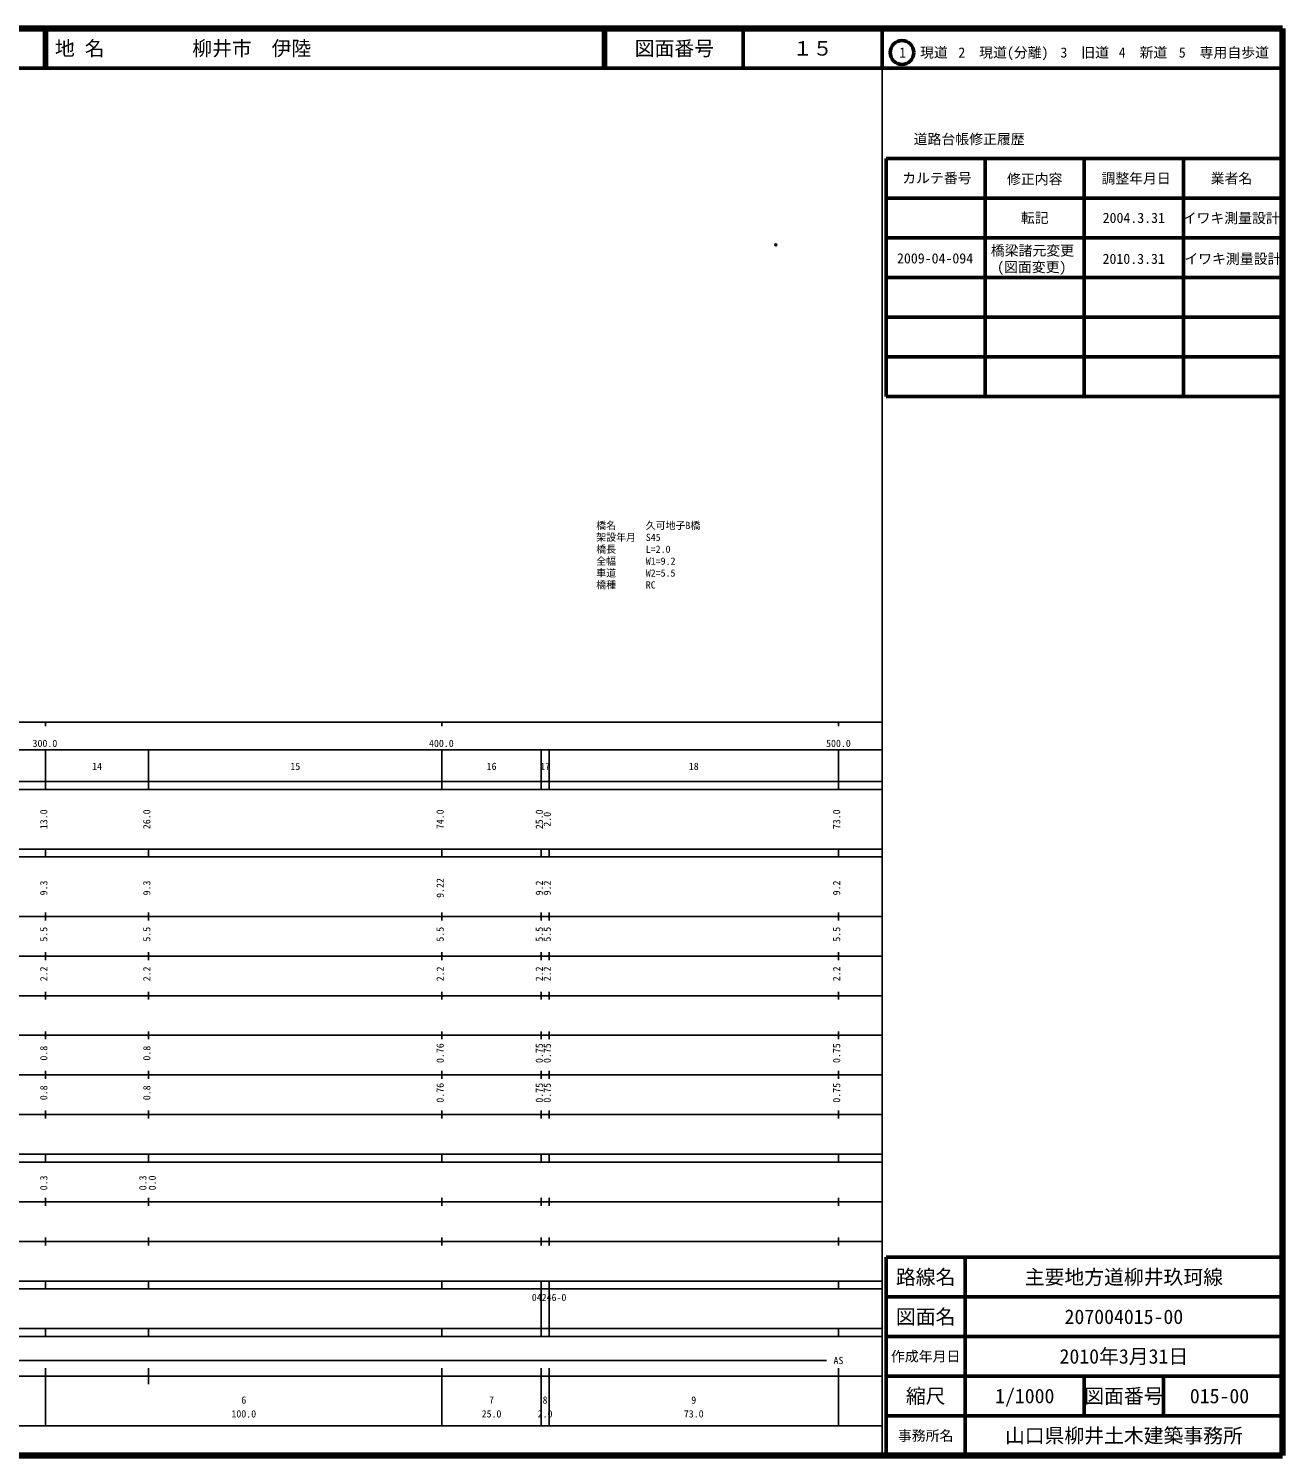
# Model space of a CAD drawing. Units: millimetres on the paper. Extents: x 40 to 680, y 20 to 380.
# Drawn here: x 363.7 to 680, y 20 to 380 of the extents above; entities that cross this region are included whole.
import ezdxf
from ezdxf.enums import TextEntityAlignment as Align

# ---------------------------------------------------------------- set-up
doc = ezdxf.new("R2010")
doc.units = ezdxf.units.MM
doc.header["$PDMODE"] = 32
doc.header["$PDSIZE"] = 0.5
for name, color, linetype in [('M-OTRS', 6, 'Continuous'), ('M-STR-HTXT', 7, 'Continuous'), ('M-TTL-TXT', 7, 'Continuous')]:
    doc.layers.add(name, color=color, linetype=linetype)
for name, color, linetype, lineweight in [('M-TTL', 2, 'Continuous', 140), ('M-TTL-BAND', 7, 'Continuous', 25), ('M-TTL-FRAM', 2, 'Continuous', 50), ('M-TTL-LINE', 7, 'Continuous', 50)]:
    doc.layers.add(name, color=color, linetype=linetype, lineweight=lineweight)
doc.styles.add('ＭＳ ゴシック', font='')
doc.styles.get('ＭＳ ゴシック').set_extended_font_data('MS Gothic')

msp = doc.modelspace()

# ---------------------------------------------------------------- linework, layer by layer
at = {"layer": 'M-OTRS'}
msp.add_point((552.176, 325.42), dxfattribs=at)
at = {"layer": 'M-TTL'}
for p, q in [((680, 380), (40, 380)), ((680, 20), (680, 380)), ((40, 20), (680, 20))]:
    msp.add_line(p, q, dxfattribs=at)
at = {"layer": 'M-TTL-BAND'}
for p, q in [((579, 20), (579, 370)), ((40, 205), (579, 205)), ((368, 205), (368, 204)), ((468, 205), (468, 204)), ((568, 205), (568, 204)), ((68, 198), (579, 198)), ((368, 188), (368, 198)), ((394, 188), (394, 198)), ((468, 188), (468, 198)), ((493, 188), (493, 198)), ((495, 188), (495, 198)), ((568, 188), (568, 198)), ((40, 190), (579, 190)), ((40, 188), (579, 188)), ((40, 173), (579, 173)), ((368, 171), (368, 173)), ((394, 171), (394, 173)), ((468, 171), (468, 173)), ((493, 171), (493, 173)), ((495, 171), (495, 173)), ((568, 171), (568, 173)), ((40, 171), (579, 171)), ((40, 156), (579, 156)), ((368, 155), (368, 157)), ((394, 155), (394, 157)), ((468, 155), (468, 157)), ((493, 155), (493, 157)), ((495, 155), (495, 157)), ((568, 155), (568, 157)), ((46, 146), (579, 146)), ((368, 145), (368, 147)), ((394, 145), (394, 147)), ((468, 145), (468, 147)), ((493, 145), (493, 147)), ((495, 145), (495, 147)), ((568, 145), (568, 147)), ((368, 135), (368, 137)), ((394, 135), (394, 137)), ((468, 135), (468, 137)), ((493, 135), (493, 137)), ((495, 135), (495, 137)), ((568, 135), (568, 137)), ((52, 136), (579, 136)), ((46, 126), (579, 126)), ((368, 125), (368, 127)), ((394, 125), (394, 127)), ((468, 125), (468, 127)), ((493, 125), (493, 127)), ((495, 125), (495, 127)), ((568, 125), (568, 127)), ((52, 116), (579, 116)), ((368, 115), (368, 117)), ((394, 115), (394, 117)), ((468, 115), (468, 117)), ((493, 115), (493, 117)), ((495, 115), (495, 117)), ((568, 115), (568, 117)), ((46, 106), (579, 106)), ((368, 105), (368, 107)), ((394, 105), (394, 107)), ((468, 105), (468, 107)), ((493, 105), (493, 107)), ((495, 105), (495, 107)), ((568, 105), (568, 107)), ((40, 96), (579, 96)), ((40, 94), (579, 94)), ((368, 94), (368, 96)), ((394, 94), (394, 96)), ((468, 94), (468, 96)), ((493, 94), (493, 96)), ((495, 94), (495, 96)), ((568, 94), (568, 96)), ((49, 84), (579, 84)), ((368, 83), (368, 85)), ((394, 83), (394, 85)), ((468, 83), (468, 85)), ((493, 83), (493, 85)), ((495, 83), (495, 85)), ((568, 83), (568, 85)), ((40, 74), (579, 74)), ((368, 73), (368, 75)), ((394, 73), (394, 75)), ((468, 73), (468, 75)), ((493, 73), (493, 75)), ((495, 73), (495, 75)), ((568, 73), (568, 75)), ((40, 64), (579, 64)), ((40, 62), (579, 62)), ((368, 62), (368, 64)), ((394, 62), (394, 64)), ((468, 62), (468, 64)), ((493, 62), (493, 64)), ((493, 52), (493, 62)), ((495, 62), (495, 64)), ((495, 52), (495, 62)), ((568, 62), (568, 64)), ((40, 52), (579, 52)), ((368, 50), (368, 52)), ((394, 50), (394, 52)), ((468, 50), (468, 52)), ((493, 50), (493, 52)), ((495, 50), (495, 52)), ((568, 50), (568, 52)), ((40, 50), (579, 50)), ((71, 44), (565, 44)), ((40, 40), (579, 40)), ((368, 27.5), (368, 42)), ((394, 38), (394, 42)), ((468, 27.5), (468, 42)), ((493, 27.5), (493, 42)), ((495, 27.5), (495, 42)), ((568, 27.5), (568, 42)), ((68, 27.5), (579, 27.5))]:
    msp.add_line(p, q, dxfattribs=at)
at = {"layer": 'M-TTL-FRAM'}
for p, q in [((580, 347.197), (580, 287.197)), ((580, 347.197), (680, 347.197)), ((580, 287.197), (680, 287.197)), ((680, 70), (580, 70)), ((580, 70), (580, 20))]:
    msp.add_line(p, q, dxfattribs=at)
at = {"layer": 'M-TTL-LINE'}
for p, q in [((367.75, 380), (367.75, 370)), ((368.25, 380), (368.25, 370)), ((508.747, 380), (508.747, 370)), ((509.247, 380), (509.247, 370)), ((543.997, 380), (543.997, 370)), ((579, 380), (579, 370)), ((40, 370), (680, 370)), ((605, 347.197), (605, 287.197)), ((630, 347.197), (630, 287.197)), ((655, 347.197), (655, 287.197)), ((580, 337.197), (680, 337.197)), ((580, 327.197), (680, 327.197)), ((580, 317.197), (680, 317.197)), ((580, 307.197), (680, 307.197)), ((580, 297.197), (680, 297.197)), ((600, 70), (600, 20)), ((680, 60), (580, 60)), ((680, 50), (580, 50)), ((680, 40), (580, 40)), ((630, 40), (630, 30)), ((650, 40), (650, 30)), ((680, 30), (580, 30))]:
    msp.add_line(p, q, dxfattribs=at)
msp.add_circle((584.031, 373.958), 3, dxfattribs=at)

# ---------------------------------------------------------------- texts
at = {"layer": 'M-STR-HTXT', "style": 'ＭＳ ゴシック'}
for s, p in [('橋名\u3000\u3000\u3000久可地子B橋', (506.906, 253.168)), ('架設年月\u3000S45', (506.906, 250.168)), ('橋長\u3000\u3000\u3000L=2.0', (506.906, 247.168)), ('全幅\u3000\u3000\u3000W1=9.2', (506.906, 244.168)), ('車道\u3000\u3000\u3000W2=5.5', (506.906, 241.168)), ('橋種\u3000\u3000\u3000RC', (506.906, 238.168))]:
    msp.add_text(s, height=1.833, dxfattribs=at).set_placement(p, align=Align.BOTTOM_LEFT)
at = {"layer": 'M-TTL-BAND', "style": 'ＭＳ ゴシック'}
for s, p in [('300.0', (367.844, 198.195)), ('400.0', (467.844, 198.195)), ('500.0', (568, 198.195)), ('500.0', (568, 198.195)), ('14', (381, 192.405)), ('15', (431, 192.405)), ('16', (480.5, 192.405)), ('17', (494, 192.405)), ('18', (531.5, 192.405)), ('AS', (568, 42.5)), ('6', (418, 32.523)), ('7', (480.5, 32.523)), ('8', (494, 32.523)), ('9', (531.5, 32.523)), ('100.0', (418, 29.033)), ('25.0', (480.5, 29.033)), ('2.0', (494, 29.033)), ('73.0', (531.5, 29.033))]:
    msp.add_text(s, height=1.833, dxfattribs=at).set_placement(p, align=Align.BOTTOM_CENTER)
for s, p in [('13.0', (369, 180.5)), ('26.0', (395, 180.5)), ('74.0', (469, 180.5)), ('25.0', (494, 180.5)), ('2.0', (496, 180.5)), ('73.0', (569, 180.5)), ('9.3', (369, 163.174)), ('9.3', (395, 163.174)), ('9.22', (469, 163.174)), ('9.2', (494, 163.174)), ('9.2', (496, 163.174)), ('9.2', (569, 163.174)), ('5.5', (369, 151.5)), ('5.5', (395, 151.5)), ('5.5', (469, 151.5)), ('5.5', (494, 151.5)), ('5.5', (496, 151.5)), ('5.5', (569, 151.5)), ('2.2', (369, 141.5)), ('2.2', (395, 141.5)), ('2.2', (469, 141.5)), ('2.2', (494, 141.5)), ('2.2', (496, 141.5)), ('2.2', (569, 141.5)), ('0.8', (369, 121.5)), ('0.8', (395, 121.5)), ('0.76', (469, 121.5)), ('0.75', (494, 121.5)), ('0.75', (496, 121.5)), ('0.75', (569, 121.5)), ('0.8', (369, 111.5)), ('0.8', (395, 111.5)), ('0.76', (469, 111.5)), ('0.75', (494, 111.5)), ('0.75', (496, 111.5)), ('0.75', (569, 111.5)), ('0.3', (369, 88.764)), ('0.3', (394, 88.764)), ('0.0', (396.37, 88.764))]:
    msp.add_text(s, height=1.833, rotation=90, dxfattribs=at).set_placement(p, align=Align.BOTTOM_CENTER)
msp.add_text('04246-0', height=1.833, dxfattribs=at).set_placement((490.653, 58.405), align=Align.BOTTOM_LEFT)
at = {"layer": 'M-TTL-TXT', "style": 'ＭＳ ゴシック'}
for s, p in [('地 名', (370.38, 375)), ('柳井市\u3000伊陸', (405.024, 375))]:
    msp.add_text(s, height=3.666, dxfattribs=at).set_placement(p, align=Align.MIDDLE_LEFT)
for s, height, p in [('図面番号', 3.666, (526.622, 375)), ('１５', 3.666, (561.497, 375)), ('1\u3000現道', 2.566, (589.448, 373.958)), ('2\u3000現道(分離)', 2.566, (609.619, 373.958)), ('3\u3000旧道', 2.566, (630.121, 373.958)), ('4\u3000新道', 2.566, (644.824, 373.958)), ('5\u3000専用自歩道', 2.566, (665.228, 373.958)), ('道路台帳修正履歴', 2.566, (600.968, 352.113)), ('カルテ番号', 2.566, (592.839, 342.277)), ('修正内容', 2.566, (617.509, 342.023)), ('調整年月日', 2.566, (643.089, 342.197)), ('業者名', 2.566, (667.134, 342.197)), ('転記', 2.566, (617.5, 332.245)), ('2004.3.31', 2.566, (642.5, 332.245)), ('イワキ測量設計', 2.566, (667.077, 332.189)), ('橋梁諸元変更', 2.566, (616.943, 323.993)), ('2009-04-094', 2.566, (592.376, 322.022)), ('(図面変更)', 2.566, (616.769, 319.823)), ('2010.3.31', 2.566, (642.48, 321.908)), ('イワキ測量設計', 2.566, (667.496, 321.908)), ('路線名', 3.666, (590, 65)), ('路線名', 3.666, (590, 65)), ('主要地方道柳井玖珂線', 3.666, (640, 65)), ('図面名', 3.666, (590, 55)), ('図面名', 3.666, (590, 55)), ('207004015-00', 3.666, (640, 55)), ('2010年3月31日', 3.666, (640, 45)), ('作成年月日', 2.566, (590, 45)), ('作成年月日', 2.566, (590, 45)), ('縮尺', 3.666, (590, 35)), ('縮尺', 3.666, (590, 35)), ('1/1000', 3.666, (615, 35)), ('図面番号', 3.666, (640, 35)), ('図面番号', 3.666, (640, 35)), ('015-00', 3.666, (664.125, 35)), ('事務所名', 2.566, (590, 25)), ('事務所名', 2.566, (590, 25)), ('山口県柳井土木建築事務所', 3.666, (640, 25))]:
    msp.add_text(s, height=height, dxfattribs=at).set_placement(p, align=Align.MIDDLE_CENTER)

doc.saveas('drawing.dxf')
